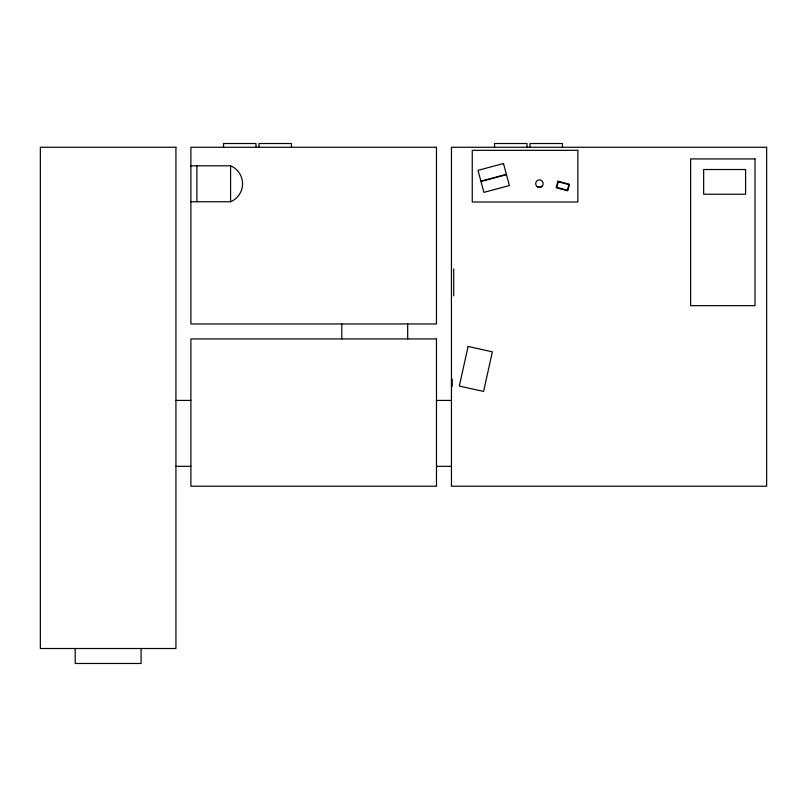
<?xml version="1.0" encoding="UTF-8"?>
<svg xmlns="http://www.w3.org/2000/svg" width="807" height="807" viewBox="0 0 807 807"><rect width="100%" height="100%" fill="white"/><g stroke="black" fill="none" stroke-linecap="round" stroke-linejoin="round"><path stroke-width="1.21" d="M542.375 185.913L540.841 187.093L537.976 187.093M480.901 181.151L506.372 174.322M480.992 181.494L506.463 174.675M190.896 165.808L230.58 165.808A19.469 19.469 0 0 1 230.58 201.75L190.896 201.75M451.446 379.119L452.192 379.119L452.192 386.361L451.446 386.361M175.926 400.423L190.896 400.423M436.476 400.423L451.446 400.423M175.926 466.315L190.896 466.315M436.476 466.315L451.446 466.315M562.459 147.267L562.459 143.525L530.007 143.525L530.007 147.267M527.011 147.267L527.011 143.525L494.56 143.525L494.56 147.267M453.695 268.862L453.695 295.816M407.676 323.96L407.676 338.93M341.795 323.96L341.795 338.93M291.428 147.267L291.428 143.525L258.976 143.525L258.976 147.267M255.98 147.267L255.98 143.525L223.529 143.525L223.529 147.267M230.58 165.808L230.58 201.75M196.888 165.808L196.888 201.75M141.084 648.505L141.084 663.475L75.192 663.475L75.192 648.505M468.09 346.455L459.314 386.059L483.585 391.445L492.361 351.832L468.09 346.455M557.919 181.192L556.174 187.698L567.745 190.795L569.49 184.289L557.919 181.192M558.262 181.777L556.769 187.355L567.402 190.21L568.895 184.632L558.262 181.777M503.477 163.518L478.006 170.348L483.907 192.379L509.378 185.549L503.477 163.518M175.926 147.267L40.35 147.267L40.35 648.505L175.926 648.505L175.926 147.267M436.476 147.267L190.896 147.267L190.896 323.96L436.476 323.96L436.476 147.267M766.65 147.267L451.446 147.267L451.446 486.228L766.65 486.228L766.65 147.267M577.832 150.344L472.256 150.344L472.256 202.002L577.832 202.002L577.832 150.344M755.019 158.929L690.631 158.929L690.631 305.671L755.019 305.671L755.019 158.929M745.587 169.52L703.654 169.52L703.654 194.225L745.587 194.225L745.587 169.52M436.476 338.93L190.896 338.93L190.896 486.228L436.476 486.228L436.476 338.93M537.129 186.609A3.742 3.742 0 0 0 543.121 184.117A3.742 3.742 0 0 0 537.966 180.183A3.742 3.742 0 0 0 537.129 186.609"/></g></svg>
